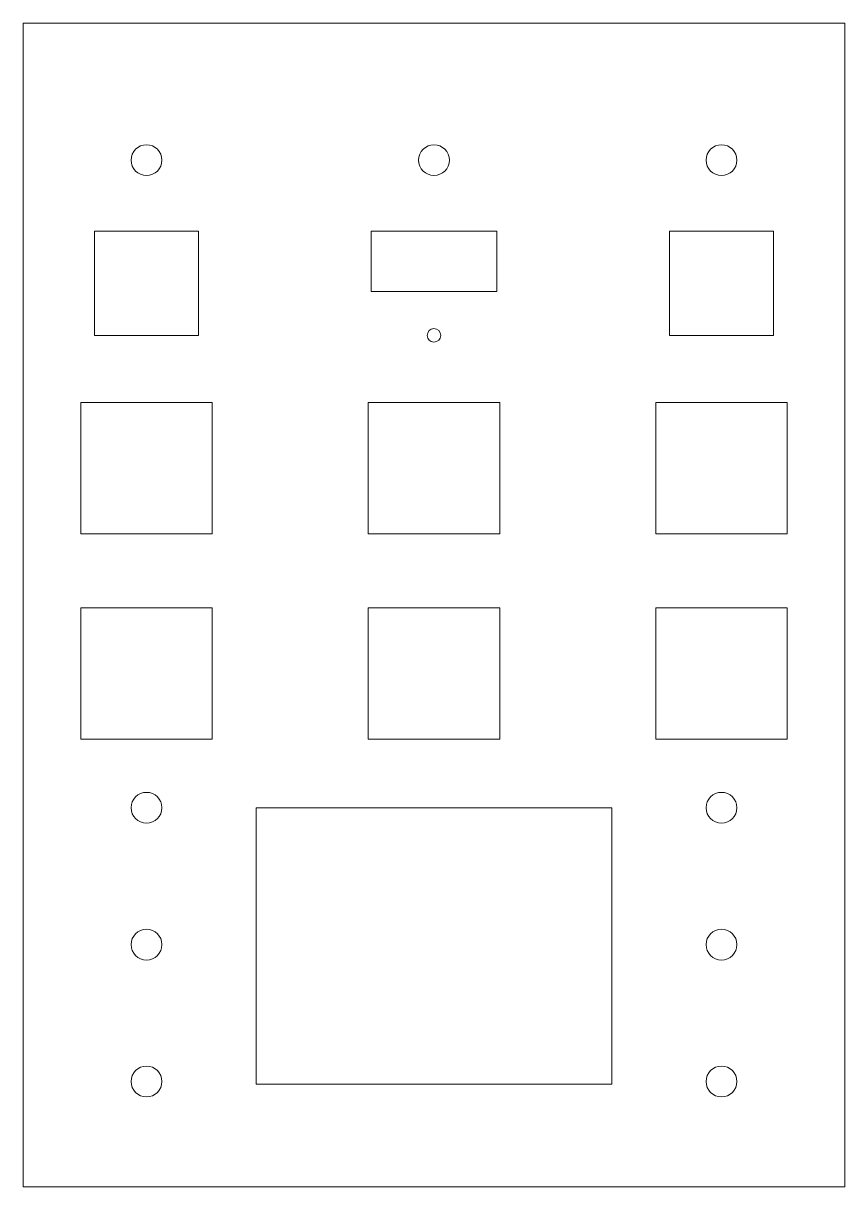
# Model space of a CAD drawing. Header units: millimetres. Extents: x 172 to 772, y -151 to 699.
import ezdxf

# ---------------------------------------------------------------- set-up
doc = ezdxf.new("R2010")
doc.units = ezdxf.units.MM
doc.layers.add('1', color=7, linetype='Continuous', lineweight=18)
doc.layers.add('粗实线层', color=7, linetype='Continuous')

msp = doc.modelspace()

# ---------------------------------------------------------------- linework, layer by layer
at = {"color": 7, "lineweight": 18}
for p, q in [((426.25, 547.26), (518.25, 547.26)), ((426.25, 503.26), (426.25, 547.26)), ((518.25, 547.26), (518.25, 503.26)), ((518.25, 503.26), (426.25, 503.26)), ((342.25, -75.86), (342.25, 126.14)), ((342.25, 126.14), (602.25, 126.14)), ((602.25, 126.14), (602.25, -75.86)), ((602.25, -75.86), (342.25, -75.86))]:
    msp.add_line(p, q, dxfattribs=at)
at = {"lineweight": 18}
for centre, radius in [((262.25, 599.26), 11.25), ((472.25, 599.26), 11.25), ((682.25, 599.26), 11.25), ((472.25, 471.26), 5)]:
    msp.add_circle(centre, radius, dxfattribs=at)
at = {"layer": '1', "lineweight": 18}
for points in [[(224.25, 547.26), (300.25, 547.26), (300.25, 471.26), (224.25, 471.26)], [(720.25, 547.26), (644.25, 547.26), (644.25, 471.26), (720.25, 471.26)], [(214.25, 422.14), (310.25, 422.14), (310.25, 326.14), (214.25, 326.14)], [(424.25, 422.14), (520.25, 422.14), (520.25, 326.14), (424.25, 326.14)], [(730.25, 422.14), (634.25, 422.14), (634.25, 326.14), (730.25, 326.14)], [(214.25, 272.14), (310.25, 272.14), (310.25, 176.14), (214.25, 176.14)], [(424.25, 272.14), (520.25, 272.14), (520.25, 176.14), (424.25, 176.14)], [(730.25, 272.14), (634.25, 272.14), (634.25, 176.14), (730.25, 176.14)]]:
    msp.add_lwpolyline(points, close=True, dxfattribs=at)
at = {"layer": '粗实线层', "lineweight": 18}
for p, q in [((172.25, 699.26), (772.25, 699.26)), ((172.25, -150.74), (172.25, 699.26)), ((772.25, -150.74), (772.25, 699.26)), ((172.25, -150.74), (772.25, -150.74))]:
    msp.add_line(p, q, dxfattribs=at)
for centre in [(262.25, 126.14), (682.25, 126.14), (262.25, 26.14), (682.25, 26.14), (262.25, -73.86), (682.25, -73.86)]:
    msp.add_circle(centre, 11.25, dxfattribs=at)

doc.saveas('drawing.dxf')
